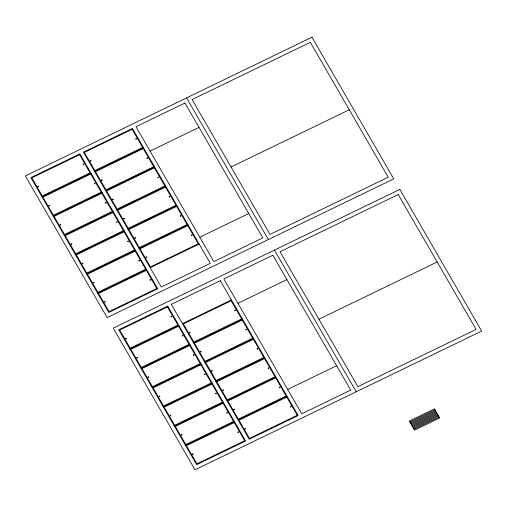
<?xml version="1.0" encoding="UTF-8"?>
<svg xmlns="http://www.w3.org/2000/svg" width="507" height="507" viewBox="0 0 507 507"><rect width="100%" height="100%" fill="white"/><g stroke="black" fill="none" stroke-linecap="round" stroke-linejoin="round"><path stroke-width="0.76" d="M42.024 196.849L90.981 173.153M94.568 171.417L143.532 147.721M150.059 151.086L199.017 127.39M53.146 216.115L102.11 192.419M105.69 190.683L154.654 166.987M64.269 235.387L113.232 211.685M116.819 209.955L165.783 186.253M231.053 166.993L349.279 109.772M75.397 254.653L124.361 230.958M127.941 229.221L176.905 205.525M86.52 273.919L135.483 250.224M139.07 248.487L188.027 224.791M199.796 237.225L248.753 213.529M97.648 293.192L146.612 269.49M150.192 267.759L199.156 244.057M129.906 349.063L178.87 325.361M182.45 323.631L231.414 299.929M237.941 303.3L286.905 279.598M141.035 368.329L189.998 344.633M193.579 342.897L242.542 319.201M152.157 387.595L201.121 363.899M204.701 362.163L253.665 338.467M318.941 319.201L437.167 261.98M163.286 406.868L212.243 383.165M215.83 381.435L264.793 357.733M174.408 426.134L223.372 402.438M226.952 400.701L275.916 377.005M287.678 389.439L336.642 365.737M185.53 445.399L234.494 421.704M238.081 419.967L287.044 396.271M409.859 421.951L434.936 409.814M410.385 422.857L435.462 410.721M410.904 423.77L435.988 411.627M411.431 424.676L436.508 412.533M411.957 425.582L437.034 413.439M412.476 426.488L437.554 414.346M413.002 427.395L438.08 415.258M413.522 428.301L438.606 416.165M414.048 429.207L439.125 417.071M186.57 97.889L268.374 239.564M274.452 250.097L356.256 391.772M37.816 186.31C38.881 187.691 38.69 184.897 37.816 186.31M48.938 205.576C49.971 206.945 49.851 204.239 48.945 205.544M60.067 224.842C61.182 226.179 60.853 223.46 60.073 224.785M71.189 244.114C72.355 245.432 71.867 242.745 71.202 244.057M83.192 164.344C84.263 165.719 84.061 162.943 83.192 164.344M82.318 263.38C83.459 264.736 83.072 261.967 82.318 263.38M90.36 160.877C91.539 162.215 91.064 159.458 90.36 160.877M94.321 183.61C95.519 184.928 95.024 182.216 94.321 183.61M93.44 282.646C94.594 283.964 94.201 281.277 93.446 282.621M101.489 180.143C102.553 181.506 102.357 178.794 101.489 180.118M105.443 202.882C106.508 204.245 106.318 201.526 105.45 202.851M104.569 301.912C105.576 303.3 105.526 300.512 104.569 301.887M112.611 199.409C113.688 200.766 113.429 198.066 112.617 199.352M116.572 222.148C117.643 223.505 117.383 220.805 116.578 222.091M123.733 218.682C124.874 220.006 124.475 217.326 123.746 218.625M127.694 241.414C128.841 242.739 128.429 240.065 127.707 241.357M125.704 338.518C126.712 339.912 126.617 337.123 125.704 338.492M135.743 138.912C136.776 140.293 136.668 137.492 135.743 138.912M134.862 237.948C135.984 239.304 135.692 236.528 134.862 237.948M138.823 260.687C139.926 262.056 139.647 259.254 138.823 260.687M136.827 357.79C137.891 359.133 137.701 356.446 136.833 357.733M146.865 158.178C147.968 159.547 147.683 156.809 146.865 158.178M145.984 257.214C147.106 258.57 146.751 255.794 145.991 257.188M149.945 279.953C151.067 281.303 150.712 278.533 149.952 279.921M147.949 377.056C149.077 378.412 148.747 375.662 147.949 377.056M157.994 177.45C159.065 178.838 158.767 176.068 157.994 177.418M159.078 396.322C160.009 397.748 160.047 395.004 159.078 396.297M169.116 196.716C170.149 198.091 170.041 195.328 169.123 196.684M171.081 316.558C172.203 317.902 171.848 315.158 171.087 316.526M170.2 415.594C171.334 416.938 170.967 414.219 170.206 415.563M180.238 215.982C181.329 217.319 181.1 214.626 180.251 215.925M182.209 335.824C183.401 337.13 182.938 334.417 182.209 335.792M181.329 434.86C182.482 436.178 182.051 433.517 181.335 434.803M191.367 235.254C192.54 236.592 192.052 233.86 191.367 235.254M189.371 332.358C190.436 333.745 190.201 330.957 189.371 332.358M193.332 355.09C194.396 356.478 194.162 353.696 193.332 355.09M192.451 454.126C193.611 455.47 193.192 452.707 192.451 454.126M200.499 351.624C201.596 352.999 201.298 350.21 200.499 351.624M204.454 374.362C205.557 375.731 205.259 372.949 204.454 374.362M211.622 370.89C212.636 372.284 212.534 369.502 211.628 370.864M215.583 393.628C216.597 395.016 216.495 392.241 215.583 393.597M222.75 390.162C223.777 391.531 223.657 388.825 222.75 390.13M226.705 412.894C227.738 414.27 227.618 411.557 226.711 412.869M234.754 310.392C235.875 311.754 235.527 308.991 234.754 310.366M233.873 409.428C234.982 410.765 234.671 408.046 233.879 409.371M237.834 432.16C238.949 433.504 238.62 430.779 237.84 432.103M245.876 329.658C246.972 331.008 246.675 328.314 245.889 329.601M244.995 428.694C246.155 430.05 245.686 427.255 244.995 428.694M257.005 348.93C258.133 350.28 257.771 347.542 257.005 348.93M268.127 368.196C269.306 369.533 268.83 366.783 268.127 368.196M279.256 387.462C280.346 388.812 280.098 386.1 279.256 387.437M290.378 406.734C291.436 408.097 291.183 405.404 290.384 406.677M311.963 37.195L25.35 175.916L107.154 317.591L393.762 178.876L311.963 37.195M79.859 153.881L30.895 177.583L108.771 312.458L157.734 288.762L79.859 153.881M132.403 128.455L83.44 152.151L161.315 287.025L210.278 263.329L132.403 128.455M184.947 103.022L135.984 126.718L213.865 261.593L262.829 237.897L184.947 103.022M310.341 42.334L192.115 99.549L269.99 234.43L388.216 177.209L310.341 42.334M79.586 154.736L31.821 177.856L42.29 195.994L90.062 172.874L79.586 154.736M132.137 129.31L84.365 152.43L94.834 170.561L142.606 147.442L132.137 129.31M90.715 174.009L42.943 197.128L53.419 215.26L101.185 192.14L90.715 174.009M143.259 148.576L95.493 171.696L105.963 189.827L153.729 166.708L143.259 148.576M101.837 193.275L54.072 216.394L64.541 234.532L112.307 211.413L101.837 193.275M154.382 167.842L106.616 190.962L117.085 209.099L164.857 185.98L154.382 167.842M112.966 212.541L65.194 235.66L75.67 253.798L123.435 230.679L112.966 212.541M165.51 187.108L117.738 210.234L128.214 228.365L175.98 205.246L165.51 187.108M124.088 231.813L76.323 254.932L86.792 273.064L134.558 249.945L124.088 231.813M176.632 206.381L128.867 229.5L139.336 247.631L187.108 224.512L176.632 206.381M135.217 251.079L87.445 274.198L97.914 292.336L145.686 269.211L135.217 251.079M187.761 225.647L139.989 248.766L150.465 266.904L198.231 243.785L187.761 225.647M146.339 270.345L98.573 293.464L109.043 311.602L156.809 288.483L146.339 270.345M399.846 189.409L113.238 328.124L195.037 469.805L481.65 331.084L399.846 189.409M167.747 306.095L118.784 329.791L196.659 464.666L245.622 440.97L167.747 306.095M220.292 280.663L171.328 304.358L249.203 439.239L298.167 415.537L220.292 280.663M272.836 255.23L223.872 278.932L301.747 413.807L350.711 390.111L272.836 255.23M398.229 194.542L280.003 251.764L357.879 386.638L476.105 329.417L398.229 194.542M167.475 306.95L119.709 330.07L130.179 348.208L177.944 325.088L167.475 306.95M178.597 326.216L130.831 349.336L141.301 367.474L189.073 344.354L178.597 326.216M231.148 300.79L183.376 323.91L193.845 342.041L241.617 318.922L231.148 300.79M189.726 345.489L141.954 368.608L152.43 386.74L200.195 363.62L189.726 345.489M242.27 320.056L194.504 343.176L204.974 361.307L252.74 338.188L242.27 320.056M200.848 364.755L153.082 387.874L163.552 406.012L211.324 382.886L200.848 364.755M253.399 339.322L205.627 362.442L216.096 380.58L263.868 357.46L253.399 339.322M211.977 384.021L164.205 407.14L174.681 425.278L222.446 402.159L211.977 384.021M264.521 358.588L216.755 381.714L227.225 399.846L274.99 376.726L264.521 358.588M223.099 403.293L175.333 426.412L185.803 444.544L233.569 421.425L223.099 403.293M275.643 377.861L227.877 400.98L238.347 419.112L286.119 395.992L275.643 377.861M234.228 422.559L186.456 445.678L196.931 463.81L244.697 440.691L234.228 422.559M286.772 397.127L239 420.246L249.476 438.384L297.241 415.265L286.772 397.127M434.417 408.908L409.339 421.044L414.574 430.113L439.651 417.977L434.417 408.908"/></g></svg>
